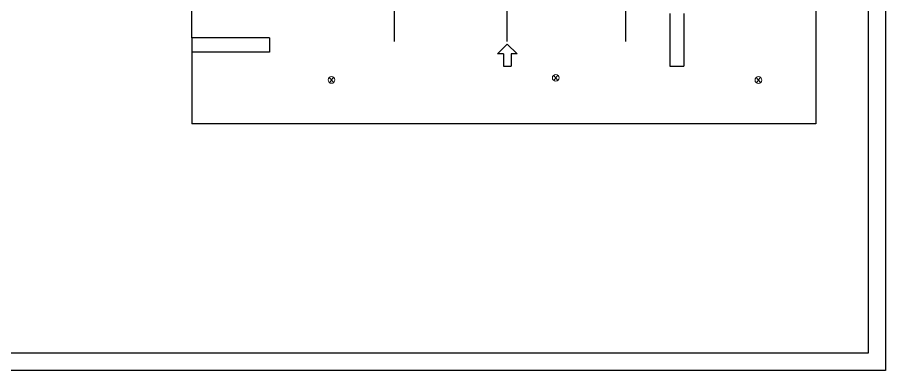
# Model space of a CAD drawing. Header units: millimetres. Extents: x 2622 to 2811, y 687 to 801.
# Drawn here: x 2646.36 to 2670.98, y 687.22 to 697.25 of the extents above; entities that cross this region are included whole.
import ezdxf

# ---------------------------------------------------------------- set-up
doc = ezdxf.new("R2010")
doc.units = ezdxf.units.MM
doc.layers.add('ARREDO', color=5, linetype='Continuous', lineweight=13)
for name, color, linetype in [('Muri', 3, 'Continuous'), ('Sottile', 5, 'Continuous'), ('TESTI', 2, 'Continuous')]:
    doc.layers.add(name, color=color, linetype=linetype)

msp = doc.modelspace()

# ---------------------------------------------------------------- linework, layer by layer
for p, q in [((2670.9783, 716.9671), (2670.9783, 687.2171)), ((2669.0001, 708.7087), (2669.0001, 694.22)), ((2651.3001, 696.6621), (2651.3001, 705.7087)), ((2651.3001, 696.2621), (2651.3001, 694.22)), ((2669.0001, 694.22), (2651.3001, 694.22)), ((2670.9783, 687.2171), (2643.4563, 687.2171))]:
    msp.add_line(p, q)
at = {"layer": 'ARREDO', "color": 240, "true_color": 0xed1f24}
for p, q in [((2661.6864, 695.4551), (2661.5616, 695.602)), ((2661.5674, 695.4506), (2661.6805, 695.6066)), ((2655.3274, 695.3962), (2655.2026, 695.543)), ((2655.2085, 695.3916), (2655.3216, 695.5476)), ((2667.4329, 695.3926), (2667.3081, 695.5395)), ((2667.3139, 695.388), (2667.427, 695.5441))]:
    msp.add_line(p, q, dxfattribs=at)
for centre in [(2661.624, 695.5286), (2655.265, 695.4696), (2667.3705, 695.4661)]:
    msp.add_circle(centre, 0.0964, dxfattribs=at)
at = {"layer": 'Muri'}
for p, q in [((2670.4783, 716.4671), (2670.4783, 687.7171)), ((2664.8557, 697.3587), (2664.8557, 695.8587)), ((2665.2557, 697.3587), (2665.2557, 695.8587)), ((2653.5034, 696.6621), (2651.3001, 696.6621)), ((2651.3001, 696.6621), (2651.3001, 696.2621)), ((2653.5034, 696.6621), (2653.5034, 696.2621)), ((2653.5034, 696.2621), (2651.3001, 696.2621)), ((2664.8557, 695.8587), (2665.2557, 695.8587)), ((2670.4783, 687.7171), (2643.4563, 687.7171))]:
    msp.add_line(p, q, dxfattribs=at)
at = {"layer": 'Sottile'}
for p, q in [((2657.0396, 698.0587), (2657.0396, 696.5587)), ((2660.2379, 698.0587), (2660.2379, 696.5587)), ((2663.5993, 698.0587), (2663.5993, 696.5587))]:
    msp.add_line(p, q, dxfattribs=at)
at = {"layer": 'TESTI', "color": 7}
for p, q in [((2660.2488, 696.4853), (2659.9675, 696.206)), ((2660.2488, 696.4853), (2660.5301, 696.206)), ((2660.1419, 696.206), (2659.9675, 696.206)), ((2660.1419, 696.206), (2660.1419, 695.86)), ((2660.3557, 696.206), (2660.3557, 695.86)), ((2660.5301, 696.206), (2660.3557, 696.206)), ((2660.1419, 695.86), (2660.3557, 695.86))]:
    msp.add_line(p, q, dxfattribs=at)

doc.saveas('drawing.dxf')
